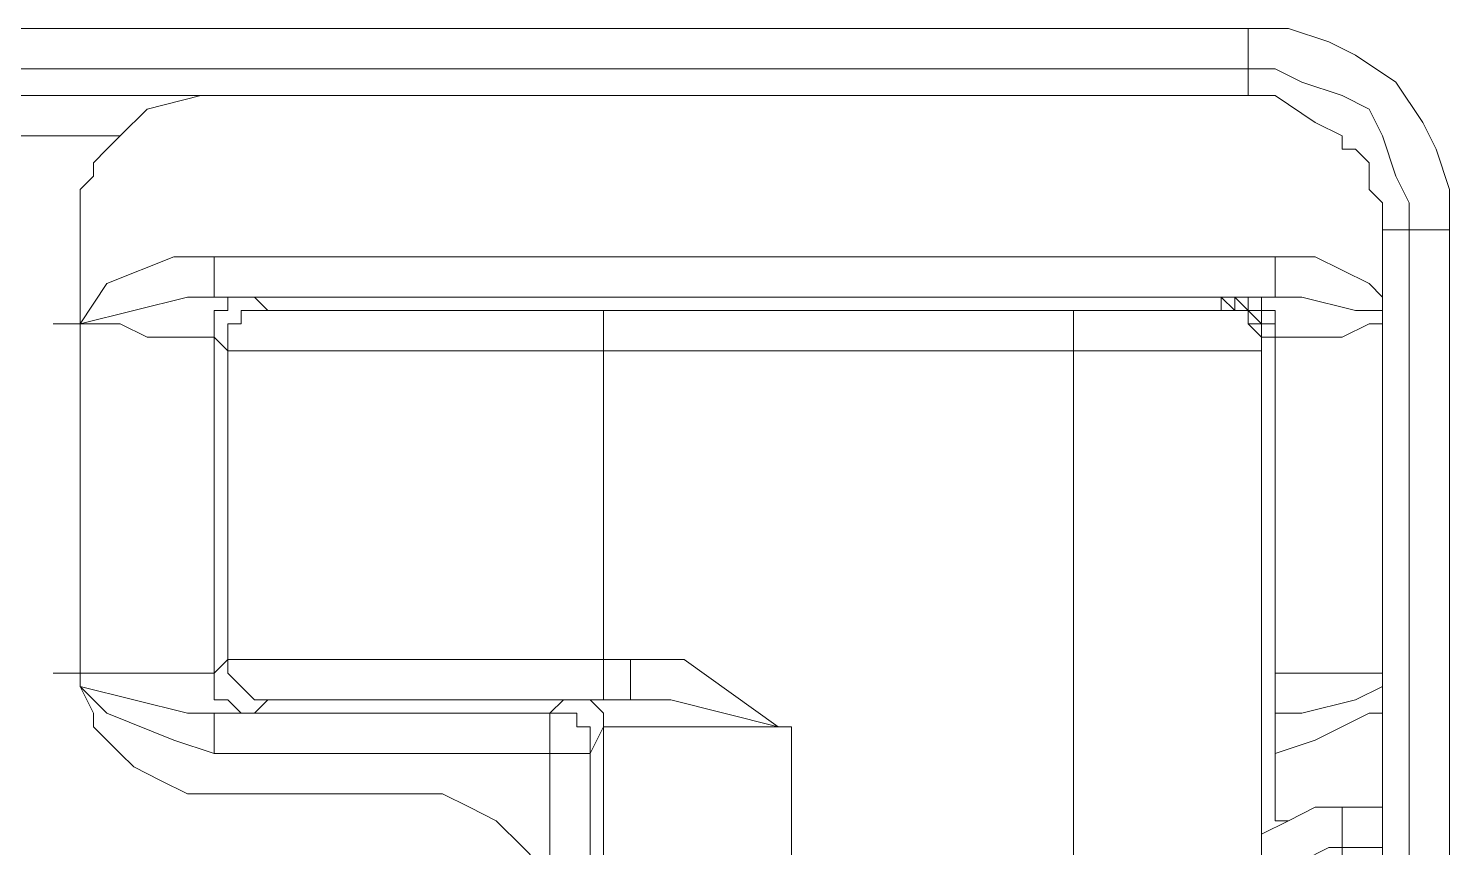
# Model space of a CAD drawing. Header units: centimetres. Extents: x -12.2 to 12.2, y -6.1 to 6.1.
# Drawn here: x -9.9308 to -9.5574, y -4.7679 to -4.5527 of the extents above; entities that cross this region are included whole.
import ezdxf

# ---------------------------------------------------------------- set-up
doc = ezdxf.new("R2010")
doc.units = ezdxf.units.CM
doc.header["$MEASUREMENT"] = 0
doc.layers.add('Camada 1', color=7, linetype='Continuous')

msp = doc.modelspace()

# ---------------------------------------------------------------- linework, layer by layer
at = {"layer": 'Camada 1', "lineweight": 9}
for points in [[(-10.15006, -4.55267), (-10.15006, -4.55267), (-9.61031, -4.55267), (-9.61031, -4.55267)], [(-9.61031, -4.56326), (-9.61031, -4.56326), (-10.15006, -4.56326), (-10.15006, -4.56326)], [(-9.61031, -4.56326), (-9.61031, -4.56326), (-9.61031, -4.57031), (-9.61031, -4.57031)], [(-10.15006, -4.57031), (-10.15006, -4.57031), (-9.61031, -4.57031), (-9.61031, -4.57031)], [(-9.61031, -4.57031), (-9.61031, -4.57031), (-9.88195, -4.57031), (-9.88195, -4.57031)], [(-9.90665, -4.5809), (-9.90665, -4.5809), (-10.03717, -4.5809), (-10.03717, -4.5809)], [(-9.91723, -4.71848), (-9.91723, -4.71848), (-9.91723, -4.60559), (-9.91723, -4.60559)], [(-9.56798, -4.60559), (-9.56798, -4.60559), (-9.57504, -4.60559), (-9.57504, -4.60559)], [(-9.57504, -4.60559), (-9.57504, -4.60559), (-9.57504, -4.75728), (-9.57504, -4.75728)], [(-9.56798, -5.38876), (-9.56798, -5.38876), (-9.56798, -4.60559), (-9.56798, -4.60559)], [(-9.5574, -4.60559), (-9.5574, -4.60559), (-9.5574, -5.38876), (-9.5574, -5.38876)], [(-9.88195, -4.61265), (-9.88195, -4.61265), (-9.60326, -4.61265), (-9.60326, -4.61265)], [(-9.60326, -4.62323), (-9.60326, -4.62323), (-9.88195, -4.62323), (-9.88195, -4.62323)], [(-9.87137, -4.62323), (-9.87137, -4.62323), (-9.86784, -4.62676), (-9.86784, -4.62676)], [(-9.62442, -4.62323), (-9.62442, -4.62323), (-9.61384, -4.62323), (-9.61384, -4.62323)], [(-9.61384, -4.62323), (-9.61384, -4.62323), (-9.62442, -4.62323), (-9.62442, -4.62323)], [(-9.62442, -4.62323), (-9.62442, -4.62323), (-9.61384, -4.62323), (-9.61384, -4.62323)], [(-9.61737, -4.62323), (-9.61737, -4.62323), (-9.62442, -4.62323), (-9.62442, -4.62323)], [(-9.62442, -4.62323), (-9.62442, -4.62323), (-9.62442, -4.62323), (-9.62442, -4.62323)], [(-9.62442, -4.62323), (-9.62442, -4.62323), (-9.62442, -4.62323), (-9.62442, -4.62323)], [(-9.61737, -4.62676), (-9.61737, -4.62676), (-9.61737, -4.62323), (-9.61737, -4.62323)], [(-9.61384, -4.62323), (-9.61384, -4.62323), (-9.61384, -4.62323), (-9.61384, -4.62323)], [(-9.61384, -4.62323), (-9.61384, -4.62323), (-9.61384, -4.62323), (-9.61384, -4.62323)], [(-9.77965, -4.62676), (-9.77965, -4.62676), (-9.65617, -4.62676), (-9.65617, -4.62676)], [(-9.62795, -4.62676), (-9.62795, -4.62676), (-9.63148, -4.62676), (-9.63148, -4.62676)], [(-9.62442, -4.62676), (-9.62442, -4.62676), (-9.61737, -4.62676), (-9.61737, -4.62676)], [(-9.61737, -4.62676), (-9.61737, -4.62676), (-9.62442, -4.62676), (-9.62442, -4.62676)], [(-9.62442, -4.62676), (-9.62442, -4.62676), (-9.61737, -4.62676), (-9.61737, -4.62676)], [(-9.61737, -4.62676), (-9.61737, -4.62676), (-9.62442, -4.62676), (-9.62442, -4.62676)], [(-9.62442, -4.62676), (-9.62442, -4.62676), (-9.62442, -4.62676), (-9.62442, -4.62676)], [(-9.62442, -4.62676), (-9.62442, -4.62676), (-9.62442, -4.62676), (-9.62442, -4.62676)], [(-9.61737, -4.62676), (-9.61737, -4.62676), (-9.61737, -4.62676), (-9.61737, -4.62676)], [(-9.61737, -4.62676), (-9.61737, -4.62676), (-9.61737, -4.62676), (-9.61737, -4.62676)], [(-9.87842, -4.63734), (-9.87842, -4.63734), (-9.88195, -4.63381), (-9.88195, -4.63381)], [(-9.88195, -4.63381), (-9.88195, -4.63381), (-9.88195, -4.72201), (-9.88195, -4.72201)], [(-9.87842, -4.71848), (-9.87842, -4.71848), (-9.87842, -4.63734), (-9.87842, -4.63734)], [(-9.77965, -4.63734), (-9.77965, -4.63734), (-9.77965, -4.71848), (-9.77965, -4.71848)], [(-9.65617, -4.63734), (-9.65617, -4.63734), (-9.77965, -4.63734), (-9.77965, -4.63734)], [(-9.65617, -5.35701), (-9.65617, -5.35701), (-9.65617, -4.63734), (-9.65617, -4.63734)], [(-9.60679, -4.63381), (-9.60679, -4.63381), (-9.60679, -5.36053), (-9.60679, -5.36053)], [(-9.60679, -4.63381), (-9.60679, -4.63381), (-9.60679, -4.63381), (-9.60679, -4.63381)], [(-9.60679, -5.36053), (-9.60679, -5.36053), (-9.60679, -4.63381), (-9.60679, -4.63381)], [(-9.60679, -4.63381), (-9.60679, -4.63381), (-9.60679, -5.36053), (-9.60679, -5.36053)], [(-9.60679, -4.63381), (-9.60679, -4.63381), (-9.60679, -4.63381), (-9.60679, -4.63381)], [(-9.60679, -5.36053), (-9.60679, -5.36053), (-9.60679, -4.63381), (-9.60679, -4.63381)], [(-9.60679, -4.63381), (-9.60679, -4.63381), (-9.60679, -4.63381), (-9.60679, -4.63381)], [(-9.60679, -4.63381), (-9.60679, -4.63381), (-9.60679, -4.63381), (-9.60679, -4.63381)], [(-9.60679, -4.63734), (-9.60679, -4.63734), (-9.60679, -5.35701), (-9.60679, -5.35701)], [(-9.60679, -4.63734), (-9.60679, -4.63734), (-9.60679, -4.63734), (-9.60679, -4.63734)], [(-9.60679, -5.35701), (-9.60679, -5.35701), (-9.60679, -4.63734), (-9.60679, -4.63734)], [(-9.60679, -4.63734), (-9.60679, -4.63734), (-9.60679, -5.35701), (-9.60679, -5.35701)], [(-9.60679, -4.63734), (-9.60679, -4.63734), (-9.60679, -4.63734), (-9.60679, -4.63734)], [(-9.60679, -5.35701), (-9.60679, -5.35701), (-9.60679, -4.63734), (-9.60679, -4.63734)], [(-9.60679, -4.63734), (-9.60679, -4.63734), (-9.60679, -4.63734), (-9.60679, -4.63734)], [(-9.60326, -4.63381), (-9.60326, -4.63381), (-9.60326, -4.63381), (-9.60326, -4.63381)], [(-9.60326, -4.72201), (-9.60326, -4.72201), (-9.60326, -4.63381), (-9.60326, -4.63381)], [(-9.60326, -4.63381), (-9.60326, -4.63381), (-9.60326, -4.76081), (-9.60326, -4.76081)], [(-9.88195, -4.72201), (-9.88195, -4.72201), (-9.87842, -4.71848), (-9.87842, -4.71848)], [(-9.77965, -4.71848), (-9.77965, -4.71848), (-9.77259, -4.71848), (-9.77259, -4.71848)], [(-9.60326, -4.72201), (-9.60326, -4.72201), (-9.60326, -4.72201), (-9.60326, -4.72201)], [(-9.60326, -4.72201), (-9.60326, -4.72201), (-9.60326, -4.72201), (-9.60326, -4.72201)], [(-9.60326, -4.72201), (-9.60326, -4.72201), (-9.60326, -4.72201), (-9.60326, -4.72201)], [(-9.86784, -4.72906), (-9.86784, -4.72906), (-9.87137, -4.73259), (-9.87137, -4.73259)], [(-9.79376, -4.73259), (-9.79376, -4.73259), (-9.79023, -4.72906), (-9.79023, -4.72906)], [(-9.77259, -4.72906), (-9.77259, -4.72906), (-9.77965, -4.72906), (-9.77965, -4.72906)], [(-9.88195, -4.73259), (-9.88195, -4.73259), (-9.79376, -4.73259), (-9.79376, -4.73259)], [(-9.60326, -4.73259), (-9.60326, -4.73259), (-9.60326, -4.73259), (-9.60326, -4.73259)], [(-9.77965, -4.73612), (-9.77965, -4.73612), (-9.78317, -4.74317), (-9.78317, -4.74317)], [(-9.77965, -5.25823), (-9.77965, -5.25823), (-9.77965, -4.73612), (-9.77965, -4.73612)], [(-9.73026, -4.73612), (-9.73026, -4.73612), (-9.73026, -5.25823), (-9.73026, -5.25823)], [(-9.79376, -4.74317), (-9.79376, -4.74317), (-9.88195, -4.74317), (-9.88195, -4.74317)], [(-9.79376, -4.77845), (-9.79376, -4.77845), (-9.79376, -4.74317), (-9.79376, -4.74317)], [(-9.78317, -4.74317), (-9.78317, -4.74317), (-9.78317, -5.25117), (-9.78317, -5.25117)], [(-9.60326, -4.76081), (-9.60326, -4.76081), (-9.60326, -4.74317), (-9.60326, -4.74317)], [(-9.60326, -4.74317), (-9.60326, -4.74317), (-9.60326, -4.74317), (-9.60326, -4.74317)], [(-9.83256, -4.75376), (-9.83256, -4.75376), (-9.88195, -4.75376), (-9.88195, -4.75376)], [(-9.58562, -4.75728), (-9.58562, -4.75728), (-9.58562, -4.75728), (-9.58562, -4.75728)], [(-9.58562, -4.75728), (-9.58562, -4.75728), (-9.58562, -4.75728), (-9.58562, -4.75728)], [(-9.58562, -4.75728), (-9.58562, -4.75728), (-9.57504, -4.75728), (-9.57504, -4.75728)], [(-9.57504, -4.75728), (-9.57504, -4.75728), (-9.57504, -4.75728), (-9.57504, -4.75728)], [(-9.58562, -5.22648), (-9.58562, -5.22648), (-9.58562, -4.76787), (-9.58562, -4.76787)], [(-9.58562, -4.76787), (-9.58562, -4.76787), (-9.58562, -4.76787), (-9.58562, -4.76787)], [(-9.57504, -4.76787), (-9.57504, -4.76787), (-9.57504, -5.22648), (-9.57504, -5.22648)]]:
    msp.add_open_spline(points, degree=3, dxfattribs=at)
for points, knots in [([(-9.61031, -4.55267), (-9.61031, -4.55267), (-9.59973, -4.55267), (-9.59973, -4.55267), (-9.59973, -4.55267), (-9.58915, -4.5562), (-9.58915, -4.5562), (-9.58915, -4.5562), (-9.58209, -4.55973), (-9.58209, -4.55973), (-9.58209, -4.55973), (-9.57151, -4.56678), (-9.57151, -4.56678), (-9.57151, -4.56678), (-9.56445, -4.57737), (-9.56445, -4.57737), (-9.56445, -4.57737), (-9.56092, -4.58442), (-9.56092, -4.58442), (-9.56092, -4.58442), (-9.5574, -4.59501), (-9.5574, -4.59501), (-9.5574, -4.59501), (-9.5574, -4.60559), (-9.5574, -4.60559)], [0, 0, 0, 0, 0.125, 0.125, 0.125, 0.25, 0.25, 0.25, 0.375, 0.375, 0.375, 0.5, 0.5, 0.5, 0.625, 0.625, 0.625, 0.75, 0.75, 0.75, 0.875, 0.875, 0.875, 1, 1, 1, 1]), ([(-9.61031, -4.55267), (-9.61031, -4.55267), (-9.61031, -4.55267), (-9.61031, -4.55267), (-9.61031, -4.55267), (-9.61031, -4.5562), (-9.61031, -4.5562), (-9.61031, -4.5562), (-9.61031, -4.55973), (-9.61031, -4.55973), (-9.61031, -4.55973), (-9.61031, -4.56326), (-9.61031, -4.56326)], [0, 0, 0, 0, 0.25, 0.25, 0.25, 0.5, 0.5, 0.5, 0.75, 0.75, 0.75, 1, 1, 1, 1]), ([(-9.56798, -4.60559), (-9.56798, -4.60559), (-9.56798, -4.59853), (-9.56798, -4.59853), (-9.56798, -4.59853), (-9.57151, -4.59148), (-9.57151, -4.59148), (-9.57151, -4.59148), (-9.57504, -4.5809), (-9.57504, -4.5809), (-9.57504, -4.5809), (-9.57856, -4.57384), (-9.57856, -4.57384), (-9.57856, -4.57384), (-9.58562, -4.57031), (-9.58562, -4.57031), (-9.58562, -4.57031), (-9.5962, -4.56678), (-9.5962, -4.56678), (-9.5962, -4.56678), (-9.60326, -4.56326), (-9.60326, -4.56326), (-9.60326, -4.56326), (-9.61031, -4.56326), (-9.61031, -4.56326)], [0, 0, 0, 0, 0.125, 0.125, 0.125, 0.25, 0.25, 0.25, 0.375, 0.375, 0.375, 0.5, 0.5, 0.5, 0.625, 0.625, 0.625, 0.75, 0.75, 0.75, 0.875, 0.875, 0.875, 1, 1, 1, 1]), ([(-9.88195, -4.57031), (-9.88195, -4.57031), (-9.88548, -4.57031), (-9.88548, -4.57031), (-9.88548, -4.57031), (-9.89959, -4.57384), (-9.89959, -4.57384), (-9.89959, -4.57384), (-9.90665, -4.5809), (-9.90665, -4.5809)], [0, 0, 0, 0, 0.333333, 0.333333, 0.333333, 0.666667, 0.666667, 0.666667, 1, 1, 1, 1]), ([(-9.61031, -4.57031), (-9.61031, -4.57031), (-9.61031, -4.57031), (-9.61031, -4.57031), (-9.61031, -4.57031), (-9.60326, -4.57031), (-9.60326, -4.57031), (-9.60326, -4.57031), (-9.59267, -4.57737), (-9.59267, -4.57737), (-9.59267, -4.57737), (-9.58562, -4.5809), (-9.58562, -4.5809)], [0, 0, 0, 0, 0.25, 0.25, 0.25, 0.5, 0.5, 0.5, 0.75, 0.75, 0.75, 1, 1, 1, 1]), ([(-9.58562, -4.5809), (-9.58562, -4.5809), (-9.59267, -4.57737), (-9.59267, -4.57737), (-9.59267, -4.57737), (-9.60326, -4.57031), (-9.60326, -4.57031), (-9.60326, -4.57031), (-9.61031, -4.57031), (-9.61031, -4.57031)], [0, 0, 0, 0, 0.333333, 0.333333, 0.333333, 0.666667, 0.666667, 0.666667, 1, 1, 1, 1]), ([(-9.91723, -4.60559), (-9.91723, -4.60559), (-9.91723, -4.60206), (-9.91723, -4.60206), (-9.91723, -4.60206), (-9.91723, -4.59853), (-9.91723, -4.59853), (-9.91723, -4.59853), (-9.91723, -4.59501), (-9.91723, -4.59501), (-9.91723, -4.59501), (-9.9137, -4.59148), (-9.9137, -4.59148), (-9.9137, -4.59148), (-9.9137, -4.58795), (-9.9137, -4.58795), (-9.9137, -4.58795), (-9.91017, -4.58442), (-9.91017, -4.58442), (-9.91017, -4.58442), (-9.90665, -4.5809), (-9.90665, -4.5809)], [0, 0, 0, 0, 0.142857, 0.142857, 0.142857, 0.285714, 0.285714, 0.285714, 0.428571, 0.428571, 0.428571, 0.571429, 0.571429, 0.571429, 0.714286, 0.714286, 0.714286, 0.857143, 0.857143, 0.857143, 1, 1, 1, 1]), ([(-9.58562, -4.5809), (-9.58562, -4.5809), (-9.58562, -4.58442), (-9.58562, -4.58442), (-9.58562, -4.58442), (-9.58209, -4.58442), (-9.58209, -4.58442), (-9.58209, -4.58442), (-9.57856, -4.58795), (-9.57856, -4.58795), (-9.57856, -4.58795), (-9.57856, -4.59148), (-9.57856, -4.59148), (-9.57856, -4.59148), (-9.57856, -4.59501), (-9.57856, -4.59501), (-9.57856, -4.59501), (-9.57504, -4.59853), (-9.57504, -4.59853), (-9.57504, -4.59853), (-9.57504, -4.60206), (-9.57504, -4.60206), (-9.57504, -4.60206), (-9.57504, -4.60559), (-9.57504, -4.60559)], [0, 0, 0, 0, 0.125, 0.125, 0.125, 0.25, 0.25, 0.25, 0.375, 0.375, 0.375, 0.5, 0.5, 0.5, 0.625, 0.625, 0.625, 0.75, 0.75, 0.75, 0.875, 0.875, 0.875, 1, 1, 1, 1]), ([(-9.5574, -4.60559), (-9.5574, -4.60559), (-9.5574, -4.60559), (-9.5574, -4.60559), (-9.5574, -4.60559), (-9.56092, -4.60559), (-9.56092, -4.60559), (-9.56092, -4.60559), (-9.56445, -4.60559), (-9.56445, -4.60559), (-9.56445, -4.60559), (-9.56798, -4.60559), (-9.56798, -4.60559)], [0, 0, 0, 0, 0.25, 0.25, 0.25, 0.5, 0.5, 0.5, 0.75, 0.75, 0.75, 1, 1, 1, 1]), ([(-9.91723, -4.63028), (-9.91723, -4.63028), (-9.91017, -4.6197), (-9.91017, -4.6197), (-9.91017, -4.6197), (-9.89254, -4.61265), (-9.89254, -4.61265), (-9.89254, -4.61265), (-9.88195, -4.61265), (-9.88195, -4.61265)], [0, 0, 0, 0, 0.333333, 0.333333, 0.333333, 0.666667, 0.666667, 0.666667, 1, 1, 1, 1]), ([(-9.88195, -4.62323), (-9.88195, -4.62323), (-9.88195, -4.62323), (-9.88195, -4.62323), (-9.88195, -4.62323), (-9.88195, -4.6197), (-9.88195, -4.6197), (-9.88195, -4.6197), (-9.88195, -4.61617), (-9.88195, -4.61617), (-9.88195, -4.61617), (-9.88195, -4.61265), (-9.88195, -4.61265)], [0, 0, 0, 0, 0.25, 0.25, 0.25, 0.5, 0.5, 0.5, 0.75, 0.75, 0.75, 1, 1, 1, 1]), ([(-9.60326, -4.62323), (-9.60326, -4.62323), (-9.60326, -4.62323), (-9.60326, -4.62323), (-9.60326, -4.62323), (-9.60326, -4.6197), (-9.60326, -4.6197), (-9.60326, -4.6197), (-9.60326, -4.61617), (-9.60326, -4.61617), (-9.60326, -4.61617), (-9.60326, -4.61265), (-9.60326, -4.61265)], [0, 0, 0, 0, 0.25, 0.25, 0.25, 0.5, 0.5, 0.5, 0.75, 0.75, 0.75, 1, 1, 1, 1]), ([(-9.60326, -4.61265), (-9.60326, -4.61265), (-9.59267, -4.61265), (-9.59267, -4.61265), (-9.59267, -4.61265), (-9.57856, -4.6197), (-9.57856, -4.6197), (-9.57856, -4.6197), (-9.57504, -4.62323), (-9.57504, -4.62323)], [0, 0, 0, 0, 0.333333, 0.333333, 0.333333, 0.666667, 0.666667, 0.666667, 1, 1, 1, 1]), ([(-9.88195, -4.62323), (-9.88195, -4.62323), (-9.88901, -4.62323), (-9.88901, -4.62323), (-9.88901, -4.62323), (-9.90312, -4.62676), (-9.90312, -4.62676), (-9.90312, -4.62676), (-9.91723, -4.63028), (-9.91723, -4.63028)], [0, 0, 0, 0, 0.333333, 0.333333, 0.333333, 0.666667, 0.666667, 0.666667, 1, 1, 1, 1]), ([(-9.88195, -4.62323), (-9.88195, -4.62323), (-9.87842, -4.62323), (-9.87842, -4.62323), (-9.87842, -4.62323), (-9.8749, -4.62323), (-9.8749, -4.62323), (-9.8749, -4.62323), (-9.87137, -4.62323), (-9.87137, -4.62323)], [0, 0, 0, 0, 0.333333, 0.333333, 0.333333, 0.666667, 0.666667, 0.666667, 1, 1, 1, 1]), ([(-9.87137, -4.62323), (-9.87137, -4.62323), (-9.8749, -4.62323), (-9.8749, -4.62323), (-9.8749, -4.62323), (-9.87842, -4.62323), (-9.87842, -4.62323), (-9.87842, -4.62323), (-9.87842, -4.62676), (-9.87842, -4.62676), (-9.87842, -4.62676), (-9.88195, -4.62676), (-9.88195, -4.62676), (-9.88195, -4.62676), (-9.88195, -4.63028), (-9.88195, -4.63028), (-9.88195, -4.63028), (-9.88195, -4.63381), (-9.88195, -4.63381)], [0, 0, 0, 0, 0.166667, 0.166667, 0.166667, 0.333333, 0.333333, 0.333333, 0.5, 0.5, 0.5, 0.666667, 0.666667, 0.666667, 0.833333, 0.833333, 0.833333, 1, 1, 1, 1]), ([(-9.62442, -4.62323), (-9.62442, -4.62323), (-9.62795, -4.62323), (-9.62795, -4.62323), (-9.62795, -4.62323), (-9.63148, -4.62323), (-9.63148, -4.62323), (-9.63148, -4.62323), (-9.62795, -4.62323), (-9.62795, -4.62323)], [0, 0, 0, 0, 0.333333, 0.333333, 0.333333, 0.666667, 0.666667, 0.666667, 1, 1, 1, 1]), ([(-9.62442, -4.62323), (-9.62442, -4.62323), (-9.62795, -4.62323), (-9.62795, -4.62323), (-9.62795, -4.62323), (-9.63148, -4.62323), (-9.63148, -4.62323), (-9.63148, -4.62323), (-9.62795, -4.62323), (-9.62795, -4.62323)], [0, 0, 0, 0, 0.333333, 0.333333, 0.333333, 0.666667, 0.666667, 0.666667, 1, 1, 1, 1]), ([(-9.62795, -4.62323), (-9.62795, -4.62323), (-9.62795, -4.62323), (-9.62795, -4.62323), (-9.62795, -4.62323), (-9.62442, -4.62323), (-9.62442, -4.62323)], [0, 0, 0, 0, 0.5, 0.5, 0.5, 1, 1, 1, 1]), ([(-9.62795, -4.62323), (-9.62795, -4.62323), (-9.62795, -4.62323), (-9.62795, -4.62323), (-9.62795, -4.62323), (-9.62442, -4.62323), (-9.62442, -4.62323)], [0, 0, 0, 0, 0.5, 0.5, 0.5, 1, 1, 1, 1]), ([(-9.60679, -4.63381), (-9.60679, -4.63381), (-9.60679, -4.63381), (-9.60679, -4.63381), (-9.60679, -4.63381), (-9.60679, -4.63028), (-9.60679, -4.63028), (-9.60679, -4.63028), (-9.61031, -4.62676), (-9.61031, -4.62676), (-9.61031, -4.62676), (-9.61384, -4.62676), (-9.61384, -4.62676), (-9.61384, -4.62676), (-9.61737, -4.62323), (-9.61737, -4.62323)], [0, 0, 0, 0, 0.2, 0.2, 0.2, 0.4, 0.4, 0.4, 0.6, 0.6, 0.6, 0.8, 0.8, 0.8, 1, 1, 1, 1]), ([(-9.61384, -4.62323), (-9.61384, -4.62323), (-9.61031, -4.62323), (-9.61031, -4.62323), (-9.61031, -4.62323), (-9.60326, -4.62323), (-9.60326, -4.62323)], [0, 0, 0, 0, 0.5, 0.5, 0.5, 1, 1, 1, 1]), ([(-9.61384, -4.62323), (-9.61384, -4.62323), (-9.61384, -4.62323), (-9.61384, -4.62323), (-9.61384, -4.62323), (-9.61031, -4.62676), (-9.61031, -4.62676), (-9.61031, -4.62676), (-9.60679, -4.62676), (-9.60679, -4.62676), (-9.60679, -4.62676), (-9.60679, -4.63028), (-9.60679, -4.63028), (-9.60679, -4.63028), (-9.60679, -4.63381), (-9.60679, -4.63381)], [0, 0, 0, 0, 0.2, 0.2, 0.2, 0.4, 0.4, 0.4, 0.6, 0.6, 0.6, 0.8, 0.8, 0.8, 1, 1, 1, 1]), ([(-9.61384, -4.62323), (-9.61384, -4.62323), (-9.61384, -4.62323), (-9.61384, -4.62323), (-9.61384, -4.62323), (-9.61031, -4.62676), (-9.61031, -4.62676), (-9.61031, -4.62676), (-9.60679, -4.62676), (-9.60679, -4.62676), (-9.60679, -4.62676), (-9.60679, -4.63028), (-9.60679, -4.63028), (-9.60679, -4.63028), (-9.60679, -4.63381), (-9.60679, -4.63381)], [0, 0, 0, 0, 0.2, 0.2, 0.2, 0.4, 0.4, 0.4, 0.6, 0.6, 0.6, 0.8, 0.8, 0.8, 1, 1, 1, 1]), ([(-9.61384, -4.62323), (-9.61384, -4.62323), (-9.61384, -4.62323), (-9.61384, -4.62323), (-9.61384, -4.62323), (-9.61031, -4.62323), (-9.61031, -4.62323), (-9.61031, -4.62323), (-9.61031, -4.62676), (-9.61031, -4.62676), (-9.61031, -4.62676), (-9.60679, -4.62676), (-9.60679, -4.62676), (-9.60679, -4.62676), (-9.60679, -4.63028), (-9.60679, -4.63028), (-9.60679, -4.63028), (-9.60326, -4.63028), (-9.60326, -4.63028), (-9.60326, -4.63028), (-9.60326, -4.63381), (-9.60326, -4.63381)], [0, 0, 0, 0, 0.142857, 0.142857, 0.142857, 0.285714, 0.285714, 0.285714, 0.428571, 0.428571, 0.428571, 0.571429, 0.571429, 0.571429, 0.714286, 0.714286, 0.714286, 0.857143, 0.857143, 0.857143, 1, 1, 1, 1]), ([(-9.61384, -4.62323), (-9.61384, -4.62323), (-9.61031, -4.62323), (-9.61031, -4.62323), (-9.61031, -4.62323), (-9.60679, -4.62323), (-9.60679, -4.62323), (-9.60679, -4.62323), (-9.60679, -4.62676), (-9.60679, -4.62676), (-9.60679, -4.62676), (-9.60326, -4.62676), (-9.60326, -4.62676), (-9.60326, -4.62676), (-9.60326, -4.63028), (-9.60326, -4.63028), (-9.60326, -4.63028), (-9.60326, -4.63381), (-9.60326, -4.63381)], [0, 0, 0, 0, 0.166667, 0.166667, 0.166667, 0.333333, 0.333333, 0.333333, 0.5, 0.5, 0.5, 0.666667, 0.666667, 0.666667, 0.833333, 0.833333, 0.833333, 1, 1, 1, 1]), ([(-9.61384, -4.62323), (-9.61384, -4.62323), (-9.61384, -4.62323), (-9.61384, -4.62323), (-9.61384, -4.62323), (-9.61384, -4.62676), (-9.61384, -4.62676), (-9.61384, -4.62676), (-9.61031, -4.62676), (-9.61031, -4.62676)], [0, 0, 0, 0, 0.333333, 0.333333, 0.333333, 0.666667, 0.666667, 0.666667, 1, 1, 1, 1]), ([(-9.61384, -4.62323), (-9.61384, -4.62323), (-9.61384, -4.62323), (-9.61384, -4.62323), (-9.61384, -4.62323), (-9.61031, -4.62323), (-9.61031, -4.62323), (-9.61031, -4.62323), (-9.61031, -4.62676), (-9.61031, -4.62676)], [0, 0, 0, 0, 0.333333, 0.333333, 0.333333, 0.666667, 0.666667, 0.666667, 1, 1, 1, 1]), ([(-9.60326, -4.62323), (-9.60326, -4.62323), (-9.5962, -4.62323), (-9.5962, -4.62323), (-9.5962, -4.62323), (-9.58209, -4.62676), (-9.58209, -4.62676), (-9.58209, -4.62676), (-9.57504, -4.62676), (-9.57504, -4.62676)], [0, 0, 0, 0, 0.333333, 0.333333, 0.333333, 0.666667, 0.666667, 0.666667, 1, 1, 1, 1]), ([(-9.86784, -4.62676), (-9.86784, -4.62676), (-9.87137, -4.62676), (-9.87137, -4.62676), (-9.87137, -4.62676), (-9.8749, -4.62676), (-9.8749, -4.62676), (-9.8749, -4.62676), (-9.8749, -4.63028), (-9.8749, -4.63028), (-9.8749, -4.63028), (-9.87842, -4.63028), (-9.87842, -4.63028), (-9.87842, -4.63028), (-9.87842, -4.63381), (-9.87842, -4.63381), (-9.87842, -4.63381), (-9.87842, -4.63734), (-9.87842, -4.63734)], [0, 0, 0, 0, 0.166667, 0.166667, 0.166667, 0.333333, 0.333333, 0.333333, 0.5, 0.5, 0.5, 0.666667, 0.666667, 0.666667, 0.833333, 0.833333, 0.833333, 1, 1, 1, 1]), ([(-9.86784, -4.62676), (-9.86784, -4.62676), (-9.86784, -4.62676), (-9.86784, -4.62676), (-9.86784, -4.62676), (-9.86079, -4.62676), (-9.86079, -4.62676), (-9.86079, -4.62676), (-9.85373, -4.62676), (-9.85373, -4.62676), (-9.85373, -4.62676), (-9.84315, -4.62676), (-9.84315, -4.62676), (-9.84315, -4.62676), (-9.82904, -4.62676), (-9.82904, -4.62676), (-9.82904, -4.62676), (-9.81492, -4.62676), (-9.81492, -4.62676), (-9.81492, -4.62676), (-9.79729, -4.62676), (-9.79729, -4.62676), (-9.79729, -4.62676), (-9.77965, -4.62676), (-9.77965, -4.62676)], [0, 0, 0, 0, 0.125, 0.125, 0.125, 0.25, 0.25, 0.25, 0.375, 0.375, 0.375, 0.5, 0.5, 0.5, 0.625, 0.625, 0.625, 0.75, 0.75, 0.75, 0.875, 0.875, 0.875, 1, 1, 1, 1]), ([(-9.77965, -4.62676), (-9.77965, -4.62676), (-9.77965, -4.62676), (-9.77965, -4.62676), (-9.77965, -4.62676), (-9.77965, -4.63028), (-9.77965, -4.63028), (-9.77965, -4.63028), (-9.77965, -4.63381), (-9.77965, -4.63381), (-9.77965, -4.63381), (-9.77965, -4.63734), (-9.77965, -4.63734)], [0, 0, 0, 0, 0.25, 0.25, 0.25, 0.5, 0.5, 0.5, 0.75, 0.75, 0.75, 1, 1, 1, 1]), ([(-9.65617, -4.62676), (-9.65617, -4.62676), (-9.65617, -4.62676), (-9.65617, -4.62676), (-9.65617, -4.62676), (-9.65617, -4.63028), (-9.65617, -4.63028), (-9.65617, -4.63028), (-9.65617, -4.63381), (-9.65617, -4.63381), (-9.65617, -4.63381), (-9.65617, -4.63734), (-9.65617, -4.63734)], [0, 0, 0, 0, 0.25, 0.25, 0.25, 0.5, 0.5, 0.5, 0.75, 0.75, 0.75, 1, 1, 1, 1]), ([(-9.65617, -4.62676), (-9.65617, -4.62676), (-9.64912, -4.62676), (-9.64912, -4.62676), (-9.64912, -4.62676), (-9.64206, -4.62676), (-9.64206, -4.62676), (-9.64206, -4.62676), (-9.63501, -4.62676), (-9.63501, -4.62676), (-9.63501, -4.62676), (-9.62795, -4.62676), (-9.62795, -4.62676), (-9.62795, -4.62676), (-9.62442, -4.62676), (-9.62442, -4.62676), (-9.62442, -4.62676), (-9.6209, -4.62676), (-9.6209, -4.62676), (-9.6209, -4.62676), (-9.61737, -4.62676), (-9.61737, -4.62676)], [0, 0, 0, 0, 0.142857, 0.142857, 0.142857, 0.285714, 0.285714, 0.285714, 0.428571, 0.428571, 0.428571, 0.571429, 0.571429, 0.571429, 0.714286, 0.714286, 0.714286, 0.857143, 0.857143, 0.857143, 1, 1, 1, 1]), ([(-9.62442, -4.62676), (-9.62442, -4.62676), (-9.62795, -4.62676), (-9.62795, -4.62676), (-9.62795, -4.62676), (-9.63148, -4.62676), (-9.63148, -4.62676), (-9.63148, -4.62676), (-9.62795, -4.62676), (-9.62795, -4.62676)], [0, 0, 0, 0, 0.333333, 0.333333, 0.333333, 0.666667, 0.666667, 0.666667, 1, 1, 1, 1]), ([(-9.62442, -4.62676), (-9.62442, -4.62676), (-9.62795, -4.62676), (-9.62795, -4.62676), (-9.62795, -4.62676), (-9.63148, -4.62676), (-9.63148, -4.62676), (-9.63148, -4.62676), (-9.62795, -4.62676), (-9.62795, -4.62676)], [0, 0, 0, 0, 0.333333, 0.333333, 0.333333, 0.666667, 0.666667, 0.666667, 1, 1, 1, 1]), ([(-9.62795, -4.62676), (-9.62795, -4.62676), (-9.62795, -4.62676), (-9.62795, -4.62676), (-9.62795, -4.62676), (-9.62442, -4.62676), (-9.62442, -4.62676)], [0, 0, 0, 0, 0.5, 0.5, 0.5, 1, 1, 1, 1]), ([(-9.62795, -4.62676), (-9.62795, -4.62676), (-9.62795, -4.62676), (-9.62795, -4.62676), (-9.62795, -4.62676), (-9.62442, -4.62676), (-9.62442, -4.62676)], [0, 0, 0, 0, 0.5, 0.5, 0.5, 1, 1, 1, 1]), ([(-9.60679, -4.63734), (-9.60679, -4.63734), (-9.60679, -4.63381), (-9.60679, -4.63381), (-9.60679, -4.63381), (-9.61031, -4.63028), (-9.61031, -4.63028), (-9.61031, -4.63028), (-9.61031, -4.62676), (-9.61031, -4.62676), (-9.61031, -4.62676), (-9.61384, -4.62676), (-9.61384, -4.62676), (-9.61384, -4.62676), (-9.61737, -4.62676), (-9.61737, -4.62676)], [0, 0, 0, 0, 0.2, 0.2, 0.2, 0.4, 0.4, 0.4, 0.6, 0.6, 0.6, 0.8, 0.8, 0.8, 1, 1, 1, 1]), ([(-9.60679, -4.63734), (-9.60679, -4.63734), (-9.60679, -4.63381), (-9.60679, -4.63381), (-9.60679, -4.63381), (-9.61031, -4.63028), (-9.61031, -4.63028), (-9.61031, -4.63028), (-9.61031, -4.62676), (-9.61031, -4.62676), (-9.61031, -4.62676), (-9.61384, -4.62676), (-9.61384, -4.62676), (-9.61384, -4.62676), (-9.61737, -4.62676), (-9.61737, -4.62676)], [0, 0, 0, 0, 0.2, 0.2, 0.2, 0.4, 0.4, 0.4, 0.6, 0.6, 0.6, 0.8, 0.8, 0.8, 1, 1, 1, 1]), ([(-9.60679, -4.63734), (-9.60679, -4.63734), (-9.60679, -4.63381), (-9.60679, -4.63381), (-9.60679, -4.63381), (-9.60679, -4.63028), (-9.60679, -4.63028), (-9.60679, -4.63028), (-9.61031, -4.63028), (-9.61031, -4.63028), (-9.61031, -4.63028), (-9.61031, -4.62676), (-9.61031, -4.62676), (-9.61031, -4.62676), (-9.61384, -4.62676), (-9.61384, -4.62676), (-9.61384, -4.62676), (-9.61737, -4.62676), (-9.61737, -4.62676)], [0, 0, 0, 0, 0.166667, 0.166667, 0.166667, 0.333333, 0.333333, 0.333333, 0.5, 0.5, 0.5, 0.666667, 0.666667, 0.666667, 0.833333, 0.833333, 0.833333, 1, 1, 1, 1]), ([(-9.60679, -4.63734), (-9.60679, -4.63734), (-9.60679, -4.63381), (-9.60679, -4.63381), (-9.60679, -4.63381), (-9.60679, -4.63028), (-9.60679, -4.63028), (-9.60679, -4.63028), (-9.61031, -4.63028), (-9.61031, -4.63028), (-9.61031, -4.63028), (-9.61031, -4.62676), (-9.61031, -4.62676), (-9.61031, -4.62676), (-9.61384, -4.62676), (-9.61384, -4.62676), (-9.61384, -4.62676), (-9.61737, -4.62676), (-9.61737, -4.62676)], [0, 0, 0, 0, 0.166667, 0.166667, 0.166667, 0.333333, 0.333333, 0.333333, 0.5, 0.5, 0.5, 0.666667, 0.666667, 0.666667, 0.833333, 0.833333, 0.833333, 1, 1, 1, 1]), ([(-9.60679, -4.63381), (-9.60679, -4.63381), (-9.60679, -4.63381), (-9.60679, -4.63381), (-9.60679, -4.63381), (-9.60679, -4.63028), (-9.60679, -4.63028), (-9.60679, -4.63028), (-9.61031, -4.62676), (-9.61031, -4.62676), (-9.61031, -4.62676), (-9.61384, -4.62676), (-9.61384, -4.62676), (-9.61384, -4.62676), (-9.61737, -4.62676), (-9.61737, -4.62676)], [0, 0, 0, 0, 0.2, 0.2, 0.2, 0.4, 0.4, 0.4, 0.6, 0.6, 0.6, 0.8, 0.8, 0.8, 1, 1, 1, 1]), ([(-9.61384, -4.62676), (-9.61384, -4.62676), (-9.61384, -4.62676), (-9.61384, -4.62676), (-9.61384, -4.62676), (-9.61737, -4.62676), (-9.61737, -4.62676)], [0, 0, 0, 0, 0.5, 0.5, 0.5, 1, 1, 1, 1]), ([(-9.61384, -4.62676), (-9.61384, -4.62676), (-9.61384, -4.62676), (-9.61384, -4.62676), (-9.61384, -4.62676), (-9.61737, -4.62676), (-9.61737, -4.62676)], [0, 0, 0, 0, 0.5, 0.5, 0.5, 1, 1, 1, 1]), ([(-9.88195, -4.63381), (-9.88195, -4.63381), (-9.88195, -4.63381), (-9.88195, -4.63381), (-9.88195, -4.63381), (-9.88548, -4.63381), (-9.88548, -4.63381), (-9.88548, -4.63381), (-9.88901, -4.63381), (-9.88901, -4.63381), (-9.88901, -4.63381), (-9.89606, -4.63381), (-9.89606, -4.63381), (-9.89606, -4.63381), (-9.89959, -4.63381), (-9.89959, -4.63381), (-9.89959, -4.63381), (-9.90665, -4.63028), (-9.90665, -4.63028), (-9.90665, -4.63028), (-9.9137, -4.63028), (-9.9137, -4.63028), (-9.9137, -4.63028), (-9.92429, -4.63028), (-9.92429, -4.63028)], [0, 0, 0, 0, 0.125, 0.125, 0.125, 0.25, 0.25, 0.25, 0.375, 0.375, 0.375, 0.5, 0.5, 0.5, 0.625, 0.625, 0.625, 0.75, 0.75, 0.75, 0.875, 0.875, 0.875, 1, 1, 1, 1]), ([(-9.57504, -4.63028), (-9.57504, -4.63028), (-9.57856, -4.63028), (-9.57856, -4.63028), (-9.57856, -4.63028), (-9.58562, -4.63381), (-9.58562, -4.63381), (-9.58562, -4.63381), (-9.59267, -4.63381), (-9.59267, -4.63381), (-9.59267, -4.63381), (-9.5962, -4.63381), (-9.5962, -4.63381), (-9.5962, -4.63381), (-9.59973, -4.63381), (-9.59973, -4.63381), (-9.59973, -4.63381), (-9.60326, -4.63381), (-9.60326, -4.63381)], [0, 0, 0, 0, 0.166667, 0.166667, 0.166667, 0.333333, 0.333333, 0.333333, 0.5, 0.5, 0.5, 0.666667, 0.666667, 0.666667, 0.833333, 0.833333, 0.833333, 1, 1, 1, 1]), ([(-9.77965, -4.63734), (-9.77965, -4.63734), (-9.79729, -4.63734), (-9.79729, -4.63734), (-9.79729, -4.63734), (-9.81845, -4.63734), (-9.81845, -4.63734), (-9.81845, -4.63734), (-9.83256, -4.63734), (-9.83256, -4.63734), (-9.83256, -4.63734), (-9.8502, -4.63734), (-9.8502, -4.63734), (-9.8502, -4.63734), (-9.86079, -4.63734), (-9.86079, -4.63734), (-9.86079, -4.63734), (-9.87137, -4.63734), (-9.87137, -4.63734), (-9.87137, -4.63734), (-9.87842, -4.63734), (-9.87842, -4.63734)], [0, 0, 0, 0, 0.142857, 0.142857, 0.142857, 0.285714, 0.285714, 0.285714, 0.428571, 0.428571, 0.428571, 0.571429, 0.571429, 0.571429, 0.714286, 0.714286, 0.714286, 0.857143, 0.857143, 0.857143, 1, 1, 1, 1]), ([(-9.60679, -4.63734), (-9.60679, -4.63734), (-9.60679, -4.63734), (-9.60679, -4.63734), (-9.60679, -4.63734), (-9.61031, -4.63734), (-9.61031, -4.63734), (-9.61031, -4.63734), (-9.61737, -4.63734), (-9.61737, -4.63734), (-9.61737, -4.63734), (-9.6209, -4.63734), (-9.6209, -4.63734), (-9.6209, -4.63734), (-9.62795, -4.63734), (-9.62795, -4.63734), (-9.62795, -4.63734), (-9.63854, -4.63734), (-9.63854, -4.63734), (-9.63854, -4.63734), (-9.64912, -4.63734), (-9.64912, -4.63734), (-9.64912, -4.63734), (-9.65617, -4.63734), (-9.65617, -4.63734)], [0, 0, 0, 0, 0.125, 0.125, 0.125, 0.25, 0.25, 0.25, 0.375, 0.375, 0.375, 0.5, 0.5, 0.5, 0.625, 0.625, 0.625, 0.75, 0.75, 0.75, 0.875, 0.875, 0.875, 1, 1, 1, 1]), ([(-9.60679, -4.63381), (-9.60679, -4.63381), (-9.60679, -4.63381), (-9.60679, -4.63381), (-9.60679, -4.63381), (-9.60326, -4.63381), (-9.60326, -4.63381)], [0, 0, 0, 0, 0.5, 0.5, 0.5, 1, 1, 1, 1]), ([(-9.88195, -4.75376), (-9.88195, -4.75376), (-9.88901, -4.75376), (-9.88901, -4.75376), (-9.88901, -4.75376), (-9.89606, -4.75023), (-9.89606, -4.75023), (-9.89606, -4.75023), (-9.90312, -4.7467), (-9.90312, -4.7467), (-9.90312, -4.7467), (-9.90665, -4.74317), (-9.90665, -4.74317), (-9.90665, -4.74317), (-9.9137, -4.73612), (-9.9137, -4.73612), (-9.9137, -4.73612), (-9.9137, -4.73259), (-9.9137, -4.73259), (-9.9137, -4.73259), (-9.91723, -4.72553), (-9.91723, -4.72553), (-9.91723, -4.72553), (-9.91723, -4.71848), (-9.91723, -4.71848)], [0, 0, 0, 0, 0.125, 0.125, 0.125, 0.25, 0.25, 0.25, 0.375, 0.375, 0.375, 0.5, 0.5, 0.5, 0.625, 0.625, 0.625, 0.75, 0.75, 0.75, 0.875, 0.875, 0.875, 1, 1, 1, 1]), ([(-9.87842, -4.71848), (-9.87842, -4.71848), (-9.87842, -4.71848), (-9.87842, -4.71848), (-9.87842, -4.71848), (-9.87137, -4.71848), (-9.87137, -4.71848), (-9.87137, -4.71848), (-9.86079, -4.71848), (-9.86079, -4.71848), (-9.86079, -4.71848), (-9.8502, -4.71848), (-9.8502, -4.71848), (-9.8502, -4.71848), (-9.83256, -4.71848), (-9.83256, -4.71848), (-9.83256, -4.71848), (-9.81845, -4.71848), (-9.81845, -4.71848), (-9.81845, -4.71848), (-9.79729, -4.71848), (-9.79729, -4.71848), (-9.79729, -4.71848), (-9.77965, -4.71848), (-9.77965, -4.71848)], [0, 0, 0, 0, 0.125, 0.125, 0.125, 0.25, 0.25, 0.25, 0.375, 0.375, 0.375, 0.5, 0.5, 0.5, 0.625, 0.625, 0.625, 0.75, 0.75, 0.75, 0.875, 0.875, 0.875, 1, 1, 1, 1]), ([(-9.87842, -4.71848), (-9.87842, -4.71848), (-9.87842, -4.71848), (-9.87842, -4.71848), (-9.87842, -4.71848), (-9.87842, -4.72201), (-9.87842, -4.72201), (-9.87842, -4.72201), (-9.8749, -4.72553), (-9.8749, -4.72553), (-9.8749, -4.72553), (-9.87137, -4.72906), (-9.87137, -4.72906), (-9.87137, -4.72906), (-9.86784, -4.72906), (-9.86784, -4.72906)], [0, 0, 0, 0, 0.2, 0.2, 0.2, 0.4, 0.4, 0.4, 0.6, 0.6, 0.6, 0.8, 0.8, 0.8, 1, 1, 1, 1]), ([(-9.77965, -4.71848), (-9.77965, -4.71848), (-9.77965, -4.71848), (-9.77965, -4.71848), (-9.77965, -4.71848), (-9.77965, -4.72201), (-9.77965, -4.72201), (-9.77965, -4.72201), (-9.77965, -4.72553), (-9.77965, -4.72553), (-9.77965, -4.72553), (-9.77965, -4.72906), (-9.77965, -4.72906)], [0, 0, 0, 0, 0.25, 0.25, 0.25, 0.5, 0.5, 0.5, 0.75, 0.75, 0.75, 1, 1, 1, 1]), ([(-9.77259, -4.71848), (-9.77259, -4.71848), (-9.77259, -4.71848), (-9.77259, -4.71848), (-9.77259, -4.71848), (-9.77259, -4.72201), (-9.77259, -4.72201), (-9.77259, -4.72201), (-9.77259, -4.72553), (-9.77259, -4.72553), (-9.77259, -4.72553), (-9.77259, -4.72906), (-9.77259, -4.72906)], [0, 0, 0, 0, 0.25, 0.25, 0.25, 0.5, 0.5, 0.5, 0.75, 0.75, 0.75, 1, 1, 1, 1]), ([(-9.77259, -4.71848), (-9.77259, -4.71848), (-9.75848, -4.71848), (-9.75848, -4.71848), (-9.75848, -4.71848), (-9.73379, -4.73612), (-9.73379, -4.73612), (-9.73379, -4.73612), (-9.73026, -4.73612), (-9.73026, -4.73612)], [0, 0, 0, 0, 0.333333, 0.333333, 0.333333, 0.666667, 0.666667, 0.666667, 1, 1, 1, 1]), ([(-9.92429, -4.72201), (-9.92429, -4.72201), (-9.9137, -4.72201), (-9.9137, -4.72201), (-9.9137, -4.72201), (-9.90665, -4.72201), (-9.90665, -4.72201), (-9.90665, -4.72201), (-9.89959, -4.72201), (-9.89959, -4.72201), (-9.89959, -4.72201), (-9.89606, -4.72201), (-9.89606, -4.72201), (-9.89606, -4.72201), (-9.88901, -4.72201), (-9.88901, -4.72201), (-9.88901, -4.72201), (-9.88548, -4.72201), (-9.88548, -4.72201), (-9.88548, -4.72201), (-9.88195, -4.72201), (-9.88195, -4.72201)], [0, 0, 0, 0, 0.142857, 0.142857, 0.142857, 0.285714, 0.285714, 0.285714, 0.428571, 0.428571, 0.428571, 0.571429, 0.571429, 0.571429, 0.714286, 0.714286, 0.714286, 0.857143, 0.857143, 0.857143, 1, 1, 1, 1]), ([(-9.87137, -4.73259), (-9.87137, -4.73259), (-9.8749, -4.73259), (-9.8749, -4.73259), (-9.8749, -4.73259), (-9.87842, -4.72906), (-9.87842, -4.72906), (-9.87842, -4.72906), (-9.88195, -4.72906), (-9.88195, -4.72906), (-9.88195, -4.72906), (-9.88195, -4.72553), (-9.88195, -4.72553), (-9.88195, -4.72553), (-9.88195, -4.72201), (-9.88195, -4.72201)], [0, 0, 0, 0, 0.2, 0.2, 0.2, 0.4, 0.4, 0.4, 0.6, 0.6, 0.6, 0.8, 0.8, 0.8, 1, 1, 1, 1]), ([(-9.60326, -4.72201), (-9.60326, -4.72201), (-9.60326, -4.72201), (-9.60326, -4.72201), (-9.60326, -4.72201), (-9.60326, -4.72553), (-9.60326, -4.72553), (-9.60326, -4.72553), (-9.60326, -4.72906), (-9.60326, -4.72906), (-9.60326, -4.72906), (-9.60326, -4.73259), (-9.60326, -4.73259), (-9.60326, -4.73259), (-9.60326, -4.73612), (-9.60326, -4.73612), (-9.60326, -4.73612), (-9.60326, -4.73965), (-9.60326, -4.73965), (-9.60326, -4.73965), (-9.60326, -4.74317), (-9.60326, -4.74317)], [0, 0, 0, 0, 0.142857, 0.142857, 0.142857, 0.285714, 0.285714, 0.285714, 0.428571, 0.428571, 0.428571, 0.571429, 0.571429, 0.571429, 0.714286, 0.714286, 0.714286, 0.857143, 0.857143, 0.857143, 1, 1, 1, 1]), ([(-9.60326, -4.72553), (-9.60326, -4.72553), (-9.60326, -4.72553), (-9.60326, -4.72553), (-9.60326, -4.72553), (-9.60326, -4.72201), (-9.60326, -4.72201)], [0, 0, 0, 0, 0.5, 0.5, 0.5, 1, 1, 1, 1]), ([(-9.60326, -4.72201), (-9.60326, -4.72201), (-9.60326, -4.72201), (-9.60326, -4.72201), (-9.60326, -4.72201), (-9.59973, -4.72201), (-9.59973, -4.72201), (-9.59973, -4.72201), (-9.5962, -4.72201), (-9.5962, -4.72201), (-9.5962, -4.72201), (-9.59267, -4.72201), (-9.59267, -4.72201), (-9.59267, -4.72201), (-9.58562, -4.72201), (-9.58562, -4.72201), (-9.58562, -4.72201), (-9.57856, -4.72201), (-9.57856, -4.72201), (-9.57856, -4.72201), (-9.57504, -4.72201), (-9.57504, -4.72201)], [0, 0, 0, 0, 0.142857, 0.142857, 0.142857, 0.285714, 0.285714, 0.285714, 0.428571, 0.428571, 0.428571, 0.571429, 0.571429, 0.571429, 0.714286, 0.714286, 0.714286, 0.857143, 0.857143, 0.857143, 1, 1, 1, 1]), ([(-9.88195, -4.73259), (-9.88195, -4.73259), (-9.88901, -4.73259), (-9.88901, -4.73259), (-9.88901, -4.73259), (-9.90312, -4.72906), (-9.90312, -4.72906), (-9.90312, -4.72906), (-9.91723, -4.72553), (-9.91723, -4.72553)], [0, 0, 0, 0, 0.333333, 0.333333, 0.333333, 0.666667, 0.666667, 0.666667, 1, 1, 1, 1]), ([(-9.88195, -4.74317), (-9.88195, -4.74317), (-9.89254, -4.73965), (-9.89254, -4.73965), (-9.89254, -4.73965), (-9.91017, -4.73259), (-9.91017, -4.73259), (-9.91017, -4.73259), (-9.91723, -4.72553), (-9.91723, -4.72553)], [0, 0, 0, 0, 0.333333, 0.333333, 0.333333, 0.666667, 0.666667, 0.666667, 1, 1, 1, 1]), ([(-9.60326, -4.73259), (-9.60326, -4.73259), (-9.5962, -4.73259), (-9.5962, -4.73259), (-9.5962, -4.73259), (-9.58209, -4.72906), (-9.58209, -4.72906), (-9.58209, -4.72906), (-9.57504, -4.72553), (-9.57504, -4.72553)], [0, 0, 0, 0, 0.333333, 0.333333, 0.333333, 0.666667, 0.666667, 0.666667, 1, 1, 1, 1]), ([(-9.77965, -4.72906), (-9.77965, -4.72906), (-9.79729, -4.72906), (-9.79729, -4.72906), (-9.79729, -4.72906), (-9.81492, -4.72906), (-9.81492, -4.72906), (-9.81492, -4.72906), (-9.82904, -4.72906), (-9.82904, -4.72906), (-9.82904, -4.72906), (-9.84315, -4.72906), (-9.84315, -4.72906), (-9.84315, -4.72906), (-9.85373, -4.72906), (-9.85373, -4.72906), (-9.85373, -4.72906), (-9.86079, -4.72906), (-9.86079, -4.72906), (-9.86079, -4.72906), (-9.86784, -4.72906), (-9.86784, -4.72906)], [0, 0, 0, 0, 0.142857, 0.142857, 0.142857, 0.285714, 0.285714, 0.285714, 0.428571, 0.428571, 0.428571, 0.571429, 0.571429, 0.571429, 0.714286, 0.714286, 0.714286, 0.857143, 0.857143, 0.857143, 1, 1, 1, 1]), ([(-9.77965, -4.73612), (-9.77965, -4.73612), (-9.77965, -4.73612), (-9.77965, -4.73612), (-9.77965, -4.73612), (-9.77965, -4.73259), (-9.77965, -4.73259), (-9.77965, -4.73259), (-9.78317, -4.72906), (-9.78317, -4.72906), (-9.78317, -4.72906), (-9.7867, -4.72906), (-9.7867, -4.72906), (-9.7867, -4.72906), (-9.79023, -4.72906), (-9.79023, -4.72906)], [0, 0, 0, 0, 0.2, 0.2, 0.2, 0.4, 0.4, 0.4, 0.6, 0.6, 0.6, 0.8, 0.8, 0.8, 1, 1, 1, 1]), ([(-9.79023, -4.72906), (-9.79023, -4.72906), (-9.7867, -4.72906), (-9.7867, -4.72906), (-9.7867, -4.72906), (-9.78317, -4.72906), (-9.78317, -4.72906), (-9.78317, -4.72906), (-9.77965, -4.72906), (-9.77965, -4.72906), (-9.77965, -4.72906), (-9.77259, -4.72906), (-9.77259, -4.72906)], [0, 0, 0, 0, 0.25, 0.25, 0.25, 0.5, 0.5, 0.5, 0.75, 0.75, 0.75, 1, 1, 1, 1]), ([(-9.73026, -4.73612), (-9.73026, -4.73612), (-9.73026, -4.73612), (-9.73026, -4.73612), (-9.73026, -4.73612), (-9.73379, -4.73612), (-9.73379, -4.73612), (-9.73379, -4.73612), (-9.76201, -4.72906), (-9.76201, -4.72906), (-9.76201, -4.72906), (-9.77259, -4.72906), (-9.77259, -4.72906)], [0, 0, 0, 0, 0.25, 0.25, 0.25, 0.5, 0.5, 0.5, 0.75, 0.75, 0.75, 1, 1, 1, 1]), ([(-9.87137, -4.73259), (-9.87137, -4.73259), (-9.8749, -4.73259), (-9.8749, -4.73259), (-9.8749, -4.73259), (-9.87842, -4.73259), (-9.87842, -4.73259), (-9.87842, -4.73259), (-9.88195, -4.73259), (-9.88195, -4.73259)], [0, 0, 0, 0, 0.333333, 0.333333, 0.333333, 0.666667, 0.666667, 0.666667, 1, 1, 1, 1]), ([(-9.88195, -4.73259), (-9.88195, -4.73259), (-9.88195, -4.73259), (-9.88195, -4.73259), (-9.88195, -4.73259), (-9.88195, -4.73612), (-9.88195, -4.73612), (-9.88195, -4.73612), (-9.88195, -4.73965), (-9.88195, -4.73965), (-9.88195, -4.73965), (-9.88195, -4.74317), (-9.88195, -4.74317)], [0, 0, 0, 0, 0.25, 0.25, 0.25, 0.5, 0.5, 0.5, 0.75, 0.75, 0.75, 1, 1, 1, 1]), ([(-9.79376, -4.73259), (-9.79376, -4.73259), (-9.79023, -4.73259), (-9.79023, -4.73259), (-9.79023, -4.73259), (-9.7867, -4.73259), (-9.7867, -4.73259), (-9.7867, -4.73259), (-9.7867, -4.73612), (-9.7867, -4.73612), (-9.7867, -4.73612), (-9.78317, -4.73612), (-9.78317, -4.73612), (-9.78317, -4.73612), (-9.78317, -4.73965), (-9.78317, -4.73965), (-9.78317, -4.73965), (-9.78317, -4.74317), (-9.78317, -4.74317)], [0, 0, 0, 0, 0.166667, 0.166667, 0.166667, 0.333333, 0.333333, 0.333333, 0.5, 0.5, 0.5, 0.666667, 0.666667, 0.666667, 0.833333, 0.833333, 0.833333, 1, 1, 1, 1]), ([(-9.79376, -4.73259), (-9.79376, -4.73259), (-9.79376, -4.73259), (-9.79376, -4.73259), (-9.79376, -4.73259), (-9.79376, -4.73612), (-9.79376, -4.73612), (-9.79376, -4.73612), (-9.79376, -4.73965), (-9.79376, -4.73965), (-9.79376, -4.73965), (-9.79376, -4.74317), (-9.79376, -4.74317)], [0, 0, 0, 0, 0.25, 0.25, 0.25, 0.5, 0.5, 0.5, 0.75, 0.75, 0.75, 1, 1, 1, 1]), ([(-9.60326, -4.73259), (-9.60326, -4.73259), (-9.60326, -4.73259), (-9.60326, -4.73259), (-9.60326, -4.73259), (-9.60326, -4.73612), (-9.60326, -4.73612), (-9.60326, -4.73612), (-9.60326, -4.73965), (-9.60326, -4.73965), (-9.60326, -4.73965), (-9.60326, -4.74317), (-9.60326, -4.74317)], [0, 0, 0, 0, 0.25, 0.25, 0.25, 0.5, 0.5, 0.5, 0.75, 0.75, 0.75, 1, 1, 1, 1]), ([(-9.57504, -4.73259), (-9.57504, -4.73259), (-9.57856, -4.73259), (-9.57856, -4.73259), (-9.57856, -4.73259), (-9.59267, -4.73965), (-9.59267, -4.73965), (-9.59267, -4.73965), (-9.60326, -4.74317), (-9.60326, -4.74317)], [0, 0, 0, 0, 0.333333, 0.333333, 0.333333, 0.666667, 0.666667, 0.666667, 1, 1, 1, 1]), ([(-9.73026, -4.73612), (-9.73026, -4.73612), (-9.73731, -4.73612), (-9.73731, -4.73612), (-9.73731, -4.73612), (-9.7479, -4.73612), (-9.7479, -4.73612), (-9.7479, -4.73612), (-9.75495, -4.73612), (-9.75495, -4.73612), (-9.75495, -4.73612), (-9.76201, -4.73612), (-9.76201, -4.73612), (-9.76201, -4.73612), (-9.76906, -4.73612), (-9.76906, -4.73612), (-9.76906, -4.73612), (-9.77612, -4.73612), (-9.77612, -4.73612), (-9.77612, -4.73612), (-9.77965, -4.73612), (-9.77965, -4.73612)], [0, 0, 0, 0, 0.142857, 0.142857, 0.142857, 0.285714, 0.285714, 0.285714, 0.428571, 0.428571, 0.428571, 0.571429, 0.571429, 0.571429, 0.714286, 0.714286, 0.714286, 0.857143, 0.857143, 0.857143, 1, 1, 1, 1]), ([(-9.79376, -4.74317), (-9.79376, -4.74317), (-9.79023, -4.74317), (-9.79023, -4.74317), (-9.79023, -4.74317), (-9.7867, -4.74317), (-9.7867, -4.74317), (-9.7867, -4.74317), (-9.78317, -4.74317), (-9.78317, -4.74317)], [0, 0, 0, 0, 0.333333, 0.333333, 0.333333, 0.666667, 0.666667, 0.666667, 1, 1, 1, 1]), ([(-9.7867, -4.79609), (-9.7867, -4.79609), (-9.79023, -4.78903), (-9.79023, -4.78903), (-9.79023, -4.78903), (-9.79023, -4.78198), (-9.79023, -4.78198), (-9.79023, -4.78198), (-9.79729, -4.7714), (-9.79729, -4.7714), (-9.79729, -4.7714), (-9.80081, -4.76787), (-9.80081, -4.76787), (-9.80081, -4.76787), (-9.80787, -4.76081), (-9.80787, -4.76081), (-9.80787, -4.76081), (-9.81492, -4.75728), (-9.81492, -4.75728), (-9.81492, -4.75728), (-9.82198, -4.75376), (-9.82198, -4.75376), (-9.82198, -4.75376), (-9.83256, -4.75376), (-9.83256, -4.75376)], [0, 0, 0, 0, 0.125, 0.125, 0.125, 0.25, 0.25, 0.25, 0.375, 0.375, 0.375, 0.5, 0.5, 0.5, 0.625, 0.625, 0.625, 0.75, 0.75, 0.75, 0.875, 0.875, 0.875, 1, 1, 1, 1]), ([(-9.60679, -4.76434), (-9.60679, -4.76434), (-9.59973, -4.76081), (-9.59973, -4.76081), (-9.59973, -4.76081), (-9.59267, -4.75728), (-9.59267, -4.75728), (-9.59267, -4.75728), (-9.58562, -4.75728), (-9.58562, -4.75728)], [0, 0, 0, 0, 0.333333, 0.333333, 0.333333, 0.666667, 0.666667, 0.666667, 1, 1, 1, 1]), ([(-9.60326, -4.76081), (-9.60326, -4.76081), (-9.59973, -4.76081), (-9.59973, -4.76081), (-9.59973, -4.76081), (-9.59267, -4.75728), (-9.59267, -4.75728), (-9.59267, -4.75728), (-9.58562, -4.75728), (-9.58562, -4.75728)], [0, 0, 0, 0, 0.333333, 0.333333, 0.333333, 0.666667, 0.666667, 0.666667, 1, 1, 1, 1]), ([(-9.58562, -4.76787), (-9.58562, -4.76787), (-9.58562, -4.76434), (-9.58562, -4.76434), (-9.58562, -4.76434), (-9.58562, -4.76081), (-9.58562, -4.76081), (-9.58562, -4.76081), (-9.58562, -4.75728), (-9.58562, -4.75728)], [0, 0, 0, 0, 0.333333, 0.333333, 0.333333, 0.666667, 0.666667, 0.666667, 1, 1, 1, 1]), ([(-9.58562, -4.75728), (-9.58562, -4.75728), (-9.58209, -4.75728), (-9.58209, -4.75728), (-9.58209, -4.75728), (-9.57856, -4.75728), (-9.57856, -4.75728), (-9.57856, -4.75728), (-9.57504, -4.75728), (-9.57504, -4.75728)], [0, 0, 0, 0, 0.333333, 0.333333, 0.333333, 0.666667, 0.666667, 0.666667, 1, 1, 1, 1]), ([(-9.58562, -4.76787), (-9.58562, -4.76787), (-9.58562, -4.76434), (-9.58562, -4.76434), (-9.58562, -4.76434), (-9.58562, -4.76081), (-9.58562, -4.76081), (-9.58562, -4.76081), (-9.58562, -4.75728), (-9.58562, -4.75728)], [0, 0, 0, 0, 0.333333, 0.333333, 0.333333, 0.666667, 0.666667, 0.666667, 1, 1, 1, 1]), ([(-9.57504, -4.75728), (-9.57504, -4.75728), (-9.57504, -4.75728), (-9.57504, -4.75728), (-9.57504, -4.75728), (-9.57504, -4.76081), (-9.57504, -4.76081), (-9.57504, -4.76081), (-9.57504, -4.76787), (-9.57504, -4.76787)], [0, 0, 0, 0, 0.333333, 0.333333, 0.333333, 0.666667, 0.666667, 0.666667, 1, 1, 1, 1]), ([(-9.58562, -4.76787), (-9.58562, -4.76787), (-9.58915, -4.76787), (-9.58915, -4.76787), (-9.58915, -4.76787), (-9.5962, -4.7714), (-9.5962, -4.7714), (-9.5962, -4.7714), (-9.59973, -4.7714), (-9.59973, -4.7714), (-9.59973, -4.7714), (-9.60679, -4.77492), (-9.60679, -4.77492)], [0, 0, 0, 0, 0.25, 0.25, 0.25, 0.5, 0.5, 0.5, 0.75, 0.75, 0.75, 1, 1, 1, 1]), ([(-9.57504, -4.76787), (-9.57504, -4.76787), (-9.57504, -4.76787), (-9.57504, -4.76787), (-9.57504, -4.76787), (-9.57856, -4.76787), (-9.57856, -4.76787), (-9.57856, -4.76787), (-9.58209, -4.76787), (-9.58209, -4.76787), (-9.58209, -4.76787), (-9.58562, -4.76787), (-9.58562, -4.76787)], [0, 0, 0, 0, 0.25, 0.25, 0.25, 0.5, 0.5, 0.5, 0.75, 0.75, 0.75, 1, 1, 1, 1])]:
    msp.add_open_spline(points, degree=3, knots=knots, dxfattribs=at)

doc.saveas('drawing.dxf')
